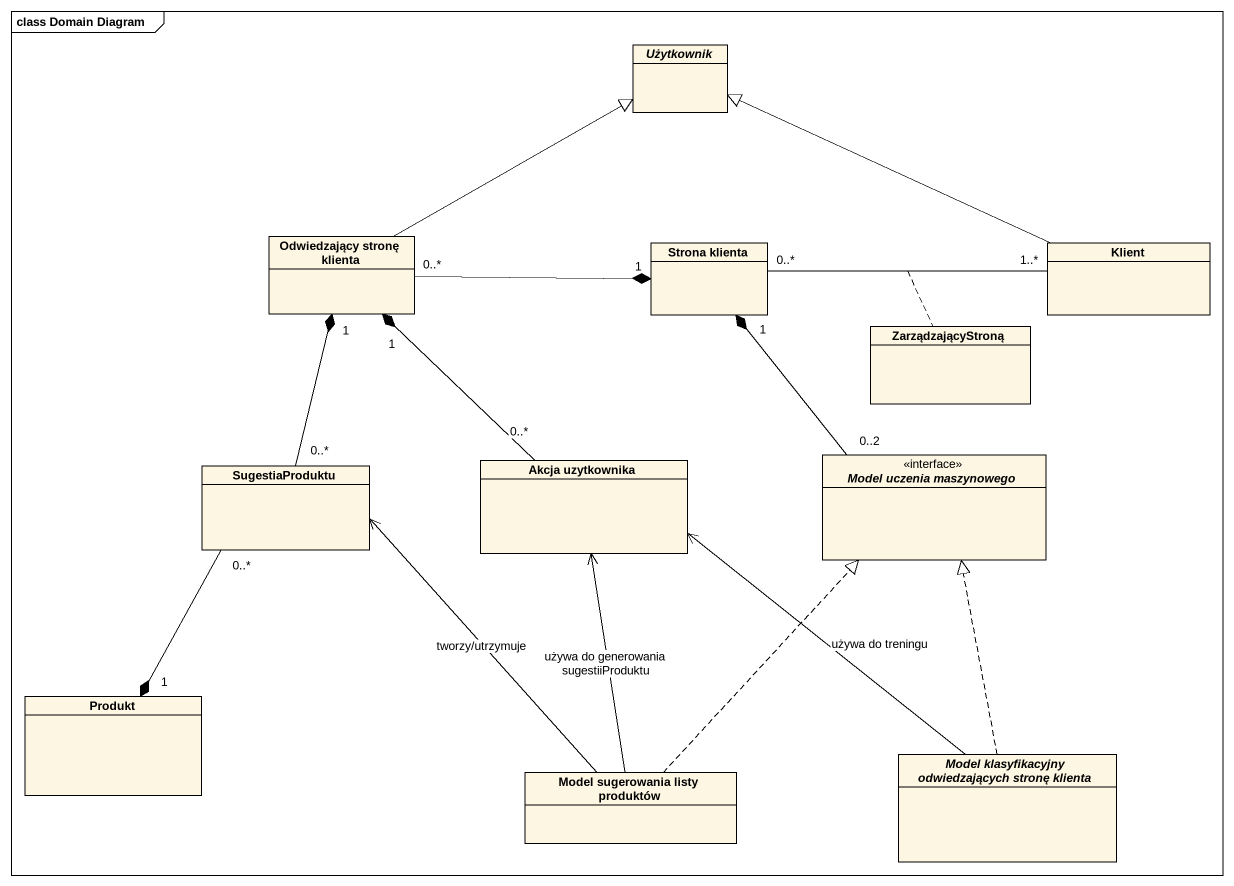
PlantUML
@startuml
mainframe class Domain Diagram
hide circle
hide empty members
abstract class Użytkownik
class "Odwiedzający stronę klienta" as Odwiedzający_stronę_klienta
class "Strona klienta" as Strona_klienta
class Klient
class ZarządzającyStroną
class SugestiaProduktu
class "Akcja uzytkownika" as Akcja_uzytkownika
interface "Model uczenia maszynowego" as Model_uczenia_maszynowego
class Produkt
class "Model sugerowania listy produktów" as Model_sugerowania_listy
abstract class "Model klasyfikacyjny odwiedzających stronę klienta" as Model_klasyfikacyjny
Odwiedzający_stronę_klienta -right-|> Użytkownik
Odwiedzający_stronę_klienta "0..*" -right-* "1" Strona_klienta
Klient -left-|> Użytkownik
Klient "1..*" -left- "0..*" Strona_klienta
(Klient, Strona_klienta) .. ZarządzającyStroną
SugestiaProduktu "0..*" -up-* "1" Odwiedzający_stronę_klienta
SugestiaProduktu "0..*" --* "1" Produkt
SugestiaProduktu <-- Model_sugerowania_listy : tworzy/utrzymuje
Akcja_uzytkownika "0..*" -up-* "1" Odwiedzający_stronę_klienta
Model_uczenia_maszynowego "0..2" -up-* "1" Strona_klienta
Model_sugerowania_listy -up-> Akcja_uzytkownika : używa do generowania sugestiiProduktu
Model_sugerowania_listy .up.|> Model_uczenia_maszynowego
Model_klasyfikacyjny -up-> Akcja_uzytkownika : używa do treningu
Model_klasyfikacyjny .up.|> Model_uczenia_maszynowego
@enduml
